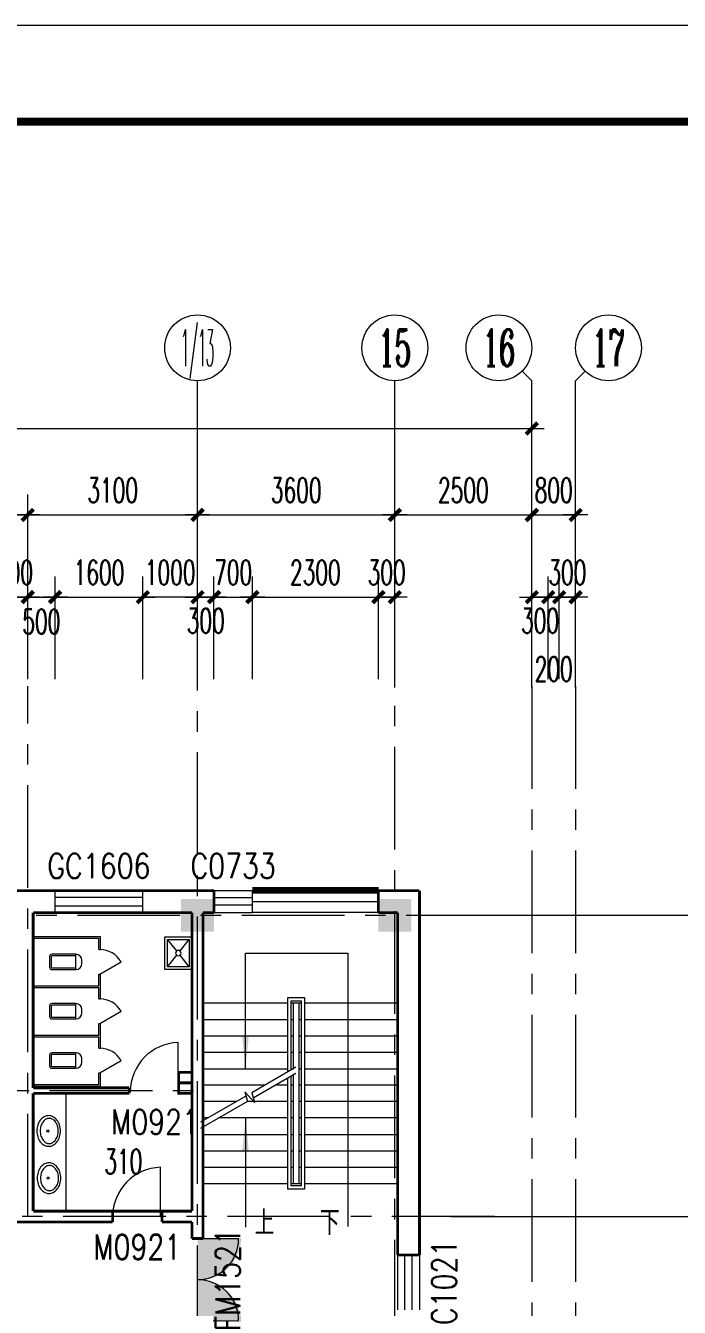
# Model space of a CAD drawing. Extents: x 1575758 to 1999219, y -897052 to -636879.
# Drawn here: x 1815237 to 1827168, y -660273 to -636879 of the extents above; entities that cross this region are included whole.
import ezdxf
from ezdxf.enums import TextEntityAlignment as Align

# ---------------------------------------------------------------- set-up
doc = ezdxf.new("R2010")
doc.units = 0
doc.header["$LTSCALE"] = 1500
doc.header["$MEASUREMENT"] = 0
doc.linetypes.add('CENTER', pattern=[2, 1.25, -0.25, 0.25, -0.25])
doc.linetypes.add('DASH', pattern=[0.35, 0.25, -0.1])
doc.layers.get('0').update_dxf_attribs({"linetype": 'CONTINUOUS', "lineweight": 5})
doc.layers.get('DEFPOINTS').update_dxf_attribs({"linetype": 'CONTINUOUS', "lineweight": 5})
for name, color, linetype, lineweight in [('AXIS', 7, 'CONTINUOUS', 5), ('AXIS_TEXT', 7, 'CONTINUOUS', 5), ('COLUMN', 7, 'CONTINUOUS', 5), ('DOTE', 7, 'CENTER', 5), ('LVTRY', 7, 'CONTINUOUS', 5), ('LVTRY_WINDOW', 7, 'CONTINUOUS', 5), ('P-S-TEXT', 7, 'CONTINUOUS', 5), ('PUB_DIM', 7, 'CONTINUOUS', 5), ('STAIR', 7, 'CONTINUOUS', 0), ('WALL', 7, 'CONTINUOUS', 5), ('WINDOW', 7, 'CONTINUOUS', 0), ('WINDOW_TEXT', 7, 'CONTINUOUS', 5), ('我的', 7, 'CONTINUOUS', 5)]:
    doc.layers.add(name, color=color, linetype=linetype, lineweight=lineweight)
doc.layers.add('模压门', color=90, linetype='CONTINUOUS')
doc.layers.add('防火门', color=10, linetype='CONTINUOUS')
doc.layers.get('模压门').off()
doc.styles.add('_SIMPLEX', font='SIMPLEX.shx', dxfattribs={"width": 0.6})
doc.styles.add('COMPLEX', font='COMPLEX')
doc.styles.add('DIM_FONT', font='romans.shx', dxfattribs={"width": 0.6})
doc.styles.add('H1', font='romans.shx', dxfattribs={"width": 1.2, "bigfont": 'hztxt.shx'})
doc.styles.add('SIMPLEX', font='SIMPLEX.SHX', dxfattribs={"width": 0.6})
doc.dimstyles.new('NORMAL', dxfattribs={"dimscale": 1.5, "dimtxt": 300, "dimasz": 1, "dimexe": 250, "dimexo": 300, "dimgap": 150, "dimtad": 1, "dimdec": 0, "dimdsep": 46, "dimtxsty": 'DIM_FONT', "dimblk1": '_DIMX', "dimblk2": '_DIMX', "dimsah": 1, "dimcen": 2.5, "dimdle": 0.3, "dimclrd": 256, "dimclre": 256, "dimclrt": 256, "dimadec": 0, "dimazin": 0, "dimtfac": 1, "dimtdec": 0, "dimtix": 1, "dimtmove": 2, "dimatfit": 3, "dimldrblk": '_DIMX', "dimfxl": 1, "dimtvp": 1, "dimtolj": 1, "dimtzin": 0, "dimlwd": -1, "dimlwe": -1, "dimarcsym": 0})

# ---------------------------------------------------------------- blocks, each defined once
blk = doc.blocks.new('_FZH')
blk.add_solid([(0.5, -0.5), (-0.5, -0.5), (0.5, 0.5), (-0.5, 0.5)])
blk = doc.blocks.new('_ARROW')
blk.add_solid([(0, 0), (-1, 0.1), (-1, -0.1)])
blk = doc.blocks.new('_WBLK')
for p, q in [((-0.5, 0.5), (0.5, 0.5)), ((0.5, 0.167), (-0.5, 0.167)), ((0.5, -0.167), (-0.5, -0.167)), ((-0.5, -0.5), (0.5, -0.5))]:
    blk.add_line(p, q)
at = {"layer": 'WINDOW_TEXT', "style": 'SIMPLEX', "flags": 9}
blk.add_attdef('A', text='', height=1, dxfattribs=at).set_placement((0, 1.5), align=Align.MIDDLE)
blk = doc.blocks.new('_GCBLK')
at = {"linetype": 'DASH'}
for p, q in [((-0.5, -0.5), (-0.5, 0.5)), ((0.5, -0.5), (0.5, 0.5)), ((-0.5, 0.2), (0.5, 0.2)), ((-0.5, -0.2), (0.5, -0.2))]:
    blk.add_line(p, q, dxfattribs=at)
at = {"layer": 'WINDOW_TEXT', "style": 'SIMPLEX', "flags": 9}
blk.add_attdef('A', text='', height=1, dxfattribs=at).set_placement((0, 1.5), align=Align.MIDDLE)
blk = doc.blocks.new('M_A3PTU')
for p, q in [((-0.5, 0), (-0.499, -0.498)), ((0.5, 0), (0.499, -0.498))]:
    blk.add_line(p, q)
for centre, start, end in [((-0.498, -0.001), 269.885, 0.0763), ((0.498, -0.001), 179.9237, 270.115)]:
    blk.add_arc(centre, 0.498, start, end)
blk = doc.blocks.new('_AXISO1')
blk.add_line((0.354, -0.146), (0.5, 0))
blk.add_circle((0, -0.5), 0.5)
at = {"layer": 'AXIS_TEXT', "style": 'COMPLEX', "width": 1.041667}
blk.add_attdef('A', text='', height=0.56, dxfattribs=at).set_placement((-0.25, -0.78), (0.25, -0.78), align=Align.FIT)
blk = doc.blocks.new('_DIMX')
blk.add_line((-150, 0), (150, 0))
at = {"const_width": 50}
blk.add_lwpolyline([(-70, -70), (70, 70)], dxfattribs=at)
blk = doc.blocks.new('*D1148')
at = {"layer": 'AXIS'}
for p, q in [((1821975, -648510), (1821975, -645435)), ((1824475, -648510), (1824475, -645435)), ((1821977, -645810), (1824474, -645810))]:
    blk.add_line(p, q, dxfattribs=at)
at = {"layer": 'DEFPOINTS', "color": 0, "lineweight": 5}
for p in [(1824475, -645810), (1821975, -648960), (1824475, -648960)]:
    blk.add_point(p, dxfattribs=at)
at = {"layer": 'AXIS', "xscale": 1.5, "yscale": 1.5, "zscale": 1.5, "rotation": 180}
blk.add_blockref('_DIMX', (1821975, -645810), dxfattribs=at)
at = {"layer": 'AXIS', "xscale": 1.5, "yscale": 1.5, "zscale": 1.5}
blk.add_blockref('_DIMX', (1824475, -645810), dxfattribs=at)
at = {"layer": 'AXIS', "insert": (1823225, -645360), "char_height": 450, "attachment_point": 5, "style": 'DIM_FONT'}
blk.add_mtext('\\A1;2500', dxfattribs=at)
blk = doc.blocks.new('_AXISO2')
blk.add_line((0.354, 0.146), (0.5, 0))
blk.add_circle((0, 0.5), 0.5)
at = {"layer": 'AXIS_TEXT', "style": 'COMPLEX', "width": 1.041667}
blk.add_attdef('A', text='', height=0.56, dxfattribs=at).set_placement((-0.25, 0.22), (0.25, 0.22), align=Align.FIT)
blk = doc.blocks.new('*D1149')
at = {"layer": 'AXIS'}
for p, q in [((1824475, -648510), (1824475, -645435)), ((1825275, -648510), (1825275, -645435)), ((1824474, -645810), (1824472, -645810)), ((1824475, -645810), (1825275, -645810)), ((1825277, -645810), (1825278, -645810))]:
    blk.add_line(p, q, dxfattribs=at)
at = {"layer": 'DEFPOINTS', "color": 0, "lineweight": 5}
for p in [(1825275, -645810), (1824475, -648960), (1825275, -648960)]:
    blk.add_point(p, dxfattribs=at)
at = {"layer": 'AXIS', "xscale": 1.5, "yscale": 1.5, "zscale": 1.5}
blk.add_blockref('_DIMX', (1824475, -645810), dxfattribs=at)
at = {"layer": 'AXIS', "xscale": 1.5, "yscale": 1.5, "zscale": 1.5, "rotation": 180}
blk.add_blockref('_DIMX', (1825275, -645810), dxfattribs=at)
at = {"layer": 'AXIS', "insert": (1824875, -645360), "char_height": 450, "attachment_point": 5, "style": 'DIM_FONT'}
blk.add_mtext('\\A1;800', dxfattribs=at)
blk = doc.blocks.new('*D1161')
at = {"layer": 'AXIS'}
for p, q in [((1818375, -648510), (1818375, -645435)), ((1821975, -648510), (1821975, -645435)), ((1818377, -645810), (1821974, -645810))]:
    blk.add_line(p, q, dxfattribs=at)
at = {"layer": 'DEFPOINTS', "color": 0, "lineweight": 5}
for p in [(1821975, -645810), (1818375, -648960), (1821975, -648960)]:
    blk.add_point(p, dxfattribs=at)
at = {"layer": 'AXIS', "xscale": 1.5, "yscale": 1.5, "zscale": 1.5, "rotation": 180}
blk.add_blockref('_DIMX', (1818375, -645810), dxfattribs=at)
at = {"layer": 'AXIS', "xscale": 1.5, "yscale": 1.5, "zscale": 1.5}
blk.add_blockref('_DIMX', (1821975, -645810), dxfattribs=at)
at = {"layer": 'AXIS', "insert": (1820175, -645360), "char_height": 450, "attachment_point": 5, "style": 'DIM_FONT'}
blk.add_mtext('\\A1;3600', dxfattribs=at)
blk = doc.blocks.new('*D1162')
at = {"layer": 'AXIS'}
for p, q in [((1811975, -648510), (1811975, -645435)), ((1815275, -648510), (1815275, -645435)), ((1811977, -645810), (1815273, -645810))]:
    blk.add_line(p, q, dxfattribs=at)
at = {"layer": 'DEFPOINTS', "color": 0, "lineweight": 5}
for p in [(1815275, -645810), (1811975, -648960), (1815275, -648960)]:
    blk.add_point(p, dxfattribs=at)
at = {"layer": 'AXIS', "xscale": 1.5, "yscale": 1.5, "zscale": 1.5, "rotation": 180}
blk.add_blockref('_DIMX', (1811975, -645810), dxfattribs=at)
at = {"layer": 'AXIS', "xscale": 1.5, "yscale": 1.5, "zscale": 1.5}
blk.add_blockref('_DIMX', (1815275, -645810), dxfattribs=at)
at = {"layer": 'AXIS', "insert": (1813625, -645360), "char_height": 450, "attachment_point": 5, "style": 'DIM_FONT'}
blk.add_mtext('\\A1;3300', dxfattribs=at)
blk = doc.blocks.new('_AXISO')
blk.add_circle((0, 0), 0.5)
at = {"layer": 'AXIS_TEXT', "style": 'COMPLEX', "width": 1.041667}
blk.add_attdef('A', text='', height=0.56, dxfattribs=at).set_placement((-0.25, -0.28), (0.25, -0.28), align=Align.FIT)
blk = doc.blocks.new('*D1166')
at = {"layer": 'AXIS'}
for p, q in [((1821975, -648510), (1821975, -645435)), ((1824475, -648510), (1824475, -645435)), ((1821977, -645810), (1824474, -645810))]:
    blk.add_line(p, q, dxfattribs=at)
at = {"layer": 'DEFPOINTS', "color": 0, "lineweight": 5}
for p in [(1824475, -645810), (1821975, -648960), (1824475, -648960)]:
    blk.add_point(p, dxfattribs=at)
at = {"layer": 'AXIS', "xscale": 1.5, "yscale": 1.5, "zscale": 1.5, "rotation": 180}
blk.add_blockref('_DIMX', (1821975, -645810), dxfattribs=at)
at = {"layer": 'AXIS', "xscale": 1.5, "yscale": 1.5, "zscale": 1.5}
blk.add_blockref('_DIMX', (1824475, -645810), dxfattribs=at)
at = {"layer": 'AXIS', "insert": (1823225, -645360), "char_height": 450, "attachment_point": 5, "style": 'DIM_FONT'}
blk.add_mtext('\\A1;2500', dxfattribs=at)
blk = doc.blocks.new('*D1167')
at = {"layer": 'AXIS'}
for p, q in [((1824475, -648510), (1824475, -645435)), ((1825275, -648510), (1825275, -645435)), ((1824474, -645810), (1824472, -645810)), ((1824475, -645810), (1825275, -645810)), ((1825277, -645810), (1825278, -645810))]:
    blk.add_line(p, q, dxfattribs=at)
at = {"layer": 'DEFPOINTS', "color": 0, "lineweight": 5}
for p in [(1825275, -645810), (1824475, -648960), (1825275, -648960)]:
    blk.add_point(p, dxfattribs=at)
at = {"layer": 'AXIS', "xscale": 1.5, "yscale": 1.5, "zscale": 1.5}
blk.add_blockref('_DIMX', (1824475, -645810), dxfattribs=at)
at = {"layer": 'AXIS', "xscale": 1.5, "yscale": 1.5, "zscale": 1.5, "rotation": 180}
blk.add_blockref('_DIMX', (1825275, -645810), dxfattribs=at)
at = {"layer": 'AXIS', "insert": (1824875, -645360), "char_height": 450, "attachment_point": 5, "style": 'DIM_FONT'}
blk.add_mtext('\\A1;800', dxfattribs=at)
blk = doc.blocks.new('*D1224')
at = {"layer": 'DEFPOINTS', "color": 0, "lineweight": 5}
for p in [(1815275, -647310), (1814775, -649260), (1815275, -649260)]:
    blk.add_point(p, dxfattribs=at)
at = {"layer": 'PUB_DIM'}
for p, q in [((1814775, -648810), (1814775, -646935)), ((1815275, -648810), (1815275, -646935)), ((1814774, -647310), (1814772, -647310)), ((1814775, -647310), (1815275, -647310)), ((1815276, -647310), (1815278, -647310))]:
    blk.add_line(p, q, dxfattribs=at)
at = {"layer": 'PUB_DIM', "xscale": 1.5, "yscale": 1.5, "zscale": 1.5}
blk.add_blockref('_DIMX', (1814775, -647310), dxfattribs=at)
at = {"layer": 'PUB_DIM', "xscale": 1.5, "yscale": 1.5, "zscale": 1.5, "rotation": 180}
blk.add_blockref('_DIMX', (1815275, -647310), dxfattribs=at)
at = {"layer": 'PUB_DIM', "insert": (1815025, -646860), "char_height": 450, "attachment_point": 5, "style": 'DIM_FONT'}
blk.add_mtext('\\A1;500', dxfattribs=at)
blk = doc.blocks.new('*D1225')
at = {"layer": 'DEFPOINTS', "color": 0, "lineweight": 5}
for p in [(1817375, -647310), (1815775, -649260), (1817375, -649260)]:
    blk.add_point(p, dxfattribs=at)
at = {"layer": 'PUB_DIM'}
for p, q in [((1815775, -648810), (1815775, -646935)), ((1817375, -648810), (1817375, -646935)), ((1815777, -647310), (1817374, -647310))]:
    blk.add_line(p, q, dxfattribs=at)
at = {"layer": 'PUB_DIM', "xscale": 1.5, "yscale": 1.5, "zscale": 1.5, "rotation": 180}
blk.add_blockref('_DIMX', (1815775, -647310), dxfattribs=at)
at = {"layer": 'PUB_DIM', "xscale": 1.5, "yscale": 1.5, "zscale": 1.5}
blk.add_blockref('_DIMX', (1817375, -647310), dxfattribs=at)
at = {"layer": 'PUB_DIM', "insert": (1816575, -646860), "char_height": 450, "attachment_point": 5, "style": 'DIM_FONT'}
blk.add_mtext('\\A1;1600', dxfattribs=at)
blk = doc.blocks.new('*D1226')
at = {"layer": 'DEFPOINTS', "color": 0, "lineweight": 5}
for p in [(1817375, -647310), (1817375, -649260), (1818375, -649260)]:
    blk.add_point(p, dxfattribs=at)
at = {"layer": 'PUB_DIM'}
for p, q in [((1817375, -648810), (1817375, -646935)), ((1818375, -648810), (1818375, -646935)), ((1817373, -647310), (1817372, -647310)), ((1818375, -647310), (1817375, -647310)), ((1818376, -647310), (1818378, -647310))]:
    blk.add_line(p, q, dxfattribs=at)
at = {"layer": 'PUB_DIM', "xscale": 1.5, "yscale": 1.5, "zscale": 1.5}
for p, rotation in [((1817375, -647310), 0.0004099787156189913), ((1818375, -647310), 180.0004099787156)]:
    blk.add_blockref('_DIMX', p, dxfattribs=dict(at, rotation=rotation))
at = {"layer": 'PUB_DIM', "insert": (1817875, -646860), "char_height": 450, "attachment_point": 5, "rotation": 0.0004, "style": 'DIM_FONT'}
blk.add_mtext('\\A1;1000', dxfattribs=at)
blk = doc.blocks.new('*D1227')
at = {"layer": 'AXIS'}
for p, q in [((1824475, -648510), (1824475, -645435)), ((1825275, -648510), (1825275, -645435)), ((1824474, -645810), (1824472, -645810)), ((1824475, -645810), (1825275, -645810)), ((1825277, -645810), (1825278, -645810))]:
    blk.add_line(p, q, dxfattribs=at)
at = {"layer": 'DEFPOINTS', "color": 0, "lineweight": 5}
for p in [(1825275, -645810), (1824475, -648960), (1825275, -648960)]:
    blk.add_point(p, dxfattribs=at)
at = {"layer": 'AXIS', "xscale": 1.5, "yscale": 1.5, "zscale": 1.5}
blk.add_blockref('_DIMX', (1824475, -645810), dxfattribs=at)
at = {"layer": 'AXIS', "xscale": 1.5, "yscale": 1.5, "zscale": 1.5, "rotation": 180}
blk.add_blockref('_DIMX', (1825275, -645810), dxfattribs=at)
at = {"layer": 'AXIS', "insert": (1824875, -645360), "char_height": 450, "attachment_point": 5, "style": 'DIM_FONT'}
blk.add_mtext('\\A1;800', dxfattribs=at)
blk = doc.blocks.new('*D1228')
at = {"layer": 'AXIS'}
for p, q in [((1746525, -648657), (1746525, -643856)), ((1824475, -648351), (1824475, -643856)), ((1746527, -644231), (1824474, -644231))]:
    blk.add_line(p, q, dxfattribs=at)
at = {"layer": 'DEFPOINTS', "color": 0, "lineweight": 5}
for p in [(1824475, -644231), (1824475, -648801), (1746525, -649107)]:
    blk.add_point(p, dxfattribs=at)
at = {"layer": 'AXIS', "xscale": 1.5, "yscale": 1.5, "zscale": 1.5, "rotation": 180}
blk.add_blockref('_DIMX', (1746525, -644231), dxfattribs=at)
at = {"layer": 'AXIS', "xscale": 1.5, "yscale": 1.5, "zscale": 1.5}
blk.add_blockref('_DIMX', (1824475, -644231), dxfattribs=at)
at = {"layer": 'AXIS', "insert": (1785900, -643487), "char_height": 450, "attachment_point": 5, "style": 'DIM_FONT'}
blk.add_mtext('\\A1;77950', dxfattribs=at)
blk = doc.blocks.new('*D1229')
at = {"layer": 'AXIS'}
for p, q in [((1824475, -648510), (1824475, -645435)), ((1825275, -648510), (1825275, -645435)), ((1824474, -645810), (1824472, -645810)), ((1824475, -645810), (1825275, -645810)), ((1825277, -645810), (1825278, -645810))]:
    blk.add_line(p, q, dxfattribs=at)
at = {"layer": 'DEFPOINTS', "color": 0, "lineweight": 5}
for p in [(1825275, -645810), (1824475, -648960), (1825275, -648960)]:
    blk.add_point(p, dxfattribs=at)
at = {"layer": 'AXIS', "xscale": 1.5, "yscale": 1.5, "zscale": 1.5}
blk.add_blockref('_DIMX', (1824475, -645810), dxfattribs=at)
at = {"layer": 'AXIS', "xscale": 1.5, "yscale": 1.5, "zscale": 1.5, "rotation": 180}
blk.add_blockref('_DIMX', (1825275, -645810), dxfattribs=at)
at = {"layer": 'AXIS', "insert": (1824875, -645360), "char_height": 450, "attachment_point": 5, "style": 'DIM_FONT'}
blk.add_mtext('\\A1;800', dxfattribs=at)
blk = doc.blocks.new('*D1244')
at = {"layer": 'DEFPOINTS', "color": 0, "lineweight": 5}
for p in [(1824775, -647310), (1824475, -649260), (1824775, -649260)]:
    blk.add_point(p, dxfattribs=at)
at = {"layer": 'PUB_DIM'}
for p, q in [((1824475, -648810), (1824475, -646935)), ((1824775, -648810), (1824775, -646935)), ((1824473, -647310), (1824472, -647310)), ((1824475, -647310), (1824775, -647310)), ((1824776, -647310), (1824778, -647310))]:
    blk.add_line(p, q, dxfattribs=at)
at = {"layer": 'PUB_DIM', "xscale": 1.5, "yscale": 1.5, "zscale": 1.5}
for p, rotation in [((1824475, -647310), 359.9992271263955), ((1824775, -647310), 179.9992271263955)]:
    blk.add_blockref('_DIMX', p, dxfattribs=dict(at, rotation=rotation))
at = {"layer": 'PUB_DIM', "insert": (1824625, -647742), "char_height": 450, "attachment_point": 5, "rotation": 359.9992, "style": 'DIM_FONT'}
blk.add_mtext('\\A1;300', dxfattribs=at)
blk = doc.blocks.new('*D1245')
at = {"layer": 'DEFPOINTS', "color": 0, "lineweight": 5}
for p in [(1824775, -647310), (1824775, -649260), (1824975, -649260)]:
    blk.add_point(p, dxfattribs=at)
at = {"layer": 'PUB_DIM'}
for p, q in [((1824775, -648810), (1824775, -646935)), ((1824975, -648810), (1824975, -646935)), ((1824773, -647310), (1824772, -647310)), ((1824975, -647310), (1824775, -647310)), ((1824976, -647310), (1824978, -647310))]:
    blk.add_line(p, q, dxfattribs=at)
at = {"layer": 'PUB_DIM', "xscale": 1.5, "yscale": 1.5, "zscale": 1.5}
for p, rotation in [((1824775, -647310), 0.00115964100530375), ((1824975, -647310), 180.0011596410053)]:
    blk.add_blockref('_DIMX', p, dxfattribs=dict(at, rotation=rotation))
at = {"layer": 'PUB_DIM', "insert": (1824875, -648624), "char_height": 450, "attachment_point": 5, "rotation": 0.0012, "style": 'DIM_FONT'}
blk.add_mtext('\\A1;200', dxfattribs=at)
blk = doc.blocks.new('*D1246')
at = {"layer": 'DEFPOINTS', "color": 0, "lineweight": 5}
for p in [(1825275, -647310), (1824975, -649260), (1825275, -649260)]:
    blk.add_point(p, dxfattribs=at)
at = {"layer": 'PUB_DIM'}
for p, q in [((1824975, -648810), (1824975, -646935)), ((1825275, -648810), (1825275, -646935)), ((1824973, -647310), (1824972, -647310)), ((1824975, -647310), (1825275, -647310)), ((1825277, -647310), (1825278, -647310))]:
    blk.add_line(p, q, dxfattribs=at)
at = {"layer": 'PUB_DIM', "xscale": 1.5, "yscale": 1.5, "zscale": 1.5}
for p, rotation in [((1824975, -647310), 359.9992070189314), ((1825275, -647310), 179.9992070189314)]:
    blk.add_blockref('_DIMX', p, dxfattribs=dict(at, rotation=rotation))
at = {"layer": 'PUB_DIM', "insert": (1825125, -646860), "char_height": 450, "attachment_point": 5, "rotation": 359.9992, "style": 'DIM_FONT'}
blk.add_mtext('\\A1;300', dxfattribs=at)
blk = doc.blocks.new('*D1267')
at = {"layer": 'DEFPOINTS', "color": 0, "lineweight": 5}
for p in [(1819375, -647310), (1818675, -649260), (1819375, -649260)]:
    blk.add_point(p, dxfattribs=at)
at = {"layer": 'PUB_DIM'}
for p, q in [((1818675, -648810), (1818675, -646935)), ((1819375, -648810), (1819375, -646935)), ((1818674, -647310), (1818672, -647310)), ((1818675, -647310), (1819375, -647310)), ((1819376, -647310), (1819378, -647310))]:
    blk.add_line(p, q, dxfattribs=at)
at = {"layer": 'PUB_DIM', "xscale": 1.5, "yscale": 1.5, "zscale": 1.5}
blk.add_blockref('_DIMX', (1818675, -647310), dxfattribs=at)
at = {"layer": 'PUB_DIM', "xscale": 1.5, "yscale": 1.5, "zscale": 1.5, "rotation": 180}
blk.add_blockref('_DIMX', (1819375, -647310), dxfattribs=at)
at = {"layer": 'PUB_DIM', "insert": (1819025, -646860), "char_height": 450, "attachment_point": 5, "style": 'DIM_FONT'}
blk.add_mtext('\\A1;700', dxfattribs=at)
blk = doc.blocks.new('*D1268')
at = {"layer": 'DEFPOINTS', "color": 0, "lineweight": 5}
for p in [(1821975, -647310), (1821675, -649260), (1821975, -649260)]:
    blk.add_point(p, dxfattribs=at)
at = {"layer": 'PUB_DIM'}
for p, q in [((1821675, -648810), (1821675, -646935)), ((1821975, -648810), (1821975, -646935)), ((1821674, -647310), (1821672, -647310)), ((1821675, -647310), (1821975, -647310)), ((1821977, -647310), (1821978, -647310))]:
    blk.add_line(p, q, dxfattribs=at)
at = {"layer": 'PUB_DIM', "xscale": 1.5, "yscale": 1.5, "zscale": 1.5}
blk.add_blockref('_DIMX', (1821675, -647310), dxfattribs=at)
at = {"layer": 'PUB_DIM', "xscale": 1.5, "yscale": 1.5, "zscale": 1.5, "rotation": 180}
blk.add_blockref('_DIMX', (1821975, -647310), dxfattribs=at)
at = {"layer": 'PUB_DIM', "insert": (1821825, -646860), "char_height": 450, "attachment_point": 5, "style": 'DIM_FONT'}
blk.add_mtext('\\A1;300', dxfattribs=at)
blk = doc.blocks.new('*D1269')
at = {"layer": 'DEFPOINTS', "color": 0, "lineweight": 5}
for p in [(1818375, -647310), (1818375, -649260), (1818675, -649260)]:
    blk.add_point(p, dxfattribs=at)
at = {"layer": 'PUB_DIM'}
for p, q in [((1818375, -648810), (1818375, -646935)), ((1818675, -648810), (1818675, -646935)), ((1818374, -647310), (1818372, -647310)), ((1818675, -647310), (1818375, -647310)), ((1818677, -647310), (1818678, -647310))]:
    blk.add_line(p, q, dxfattribs=at)
at = {"layer": 'PUB_DIM', "xscale": 1.5, "yscale": 1.5, "zscale": 1.5}
blk.add_blockref('_DIMX', (1818375, -647310), dxfattribs=at)
at = {"layer": 'PUB_DIM', "xscale": 1.5, "yscale": 1.5, "zscale": 1.5, "rotation": 180}
blk.add_blockref('_DIMX', (1818675, -647310), dxfattribs=at)
at = {"layer": 'PUB_DIM', "insert": (1818525, -647742), "char_height": 450, "attachment_point": 5, "style": 'DIM_FONT'}
blk.add_mtext('\\A1;300', dxfattribs=at)
blk = doc.blocks.new('M_A2ZXL')
blk.add_line((-0.472, 0), (-0.472, -1))
blk.add_arc((-0.5, 0), 1, 271.6231, 0)
blk = doc.blocks.new('*D1771')
at = {"layer": 'DEFPOINTS', "color": 0, "lineweight": 5}
for p in [(1821675, -647310), (1819375, -649260), (1821675, -649260)]:
    blk.add_point(p, dxfattribs=at)
at = {"layer": 'PUB_DIM'}
for p, q in [((1819375, -648810), (1819375, -646935)), ((1821675, -648810), (1821675, -646935)), ((1819376, -647310), (1821674, -647310))]:
    blk.add_line(p, q, dxfattribs=at)
at = {"layer": 'PUB_DIM', "xscale": 1.5, "yscale": 1.5, "zscale": 1.5, "rotation": 180}
blk.add_blockref('_DIMX', (1819375, -647310), dxfattribs=at)
at = {"layer": 'PUB_DIM', "xscale": 1.5, "yscale": 1.5, "zscale": 1.5}
blk.add_blockref('_DIMX', (1821675, -647310), dxfattribs=at)
at = {"layer": 'PUB_DIM', "insert": (1820525, -646860), "char_height": 450, "attachment_point": 5, "style": 'DIM_FONT'}
blk.add_mtext('\\A1;2300', dxfattribs=at)
blk = doc.blocks.new('*D2294')
at = {"layer": 'AXIS'}
for p, q in [((1815275, -648510), (1815275, -645435)), ((1818375, -648510), (1818375, -645435)), ((1815276, -645810), (1818374, -645810))]:
    blk.add_line(p, q, dxfattribs=at)
at = {"layer": 'DEFPOINTS', "color": 0, "lineweight": 5}
for p in [(1818375, -645810), (1815275, -648960), (1818375, -648960)]:
    blk.add_point(p, dxfattribs=at)
at = {"layer": 'AXIS', "xscale": 1.5, "yscale": 1.5, "zscale": 1.5, "rotation": 180}
blk.add_blockref('_DIMX', (1815275, -645810), dxfattribs=at)
at = {"layer": 'AXIS', "xscale": 1.5, "yscale": 1.5, "zscale": 1.5}
blk.add_blockref('_DIMX', (1818375, -645810), dxfattribs=at)
at = {"layer": 'AXIS', "insert": (1816825, -645360), "char_height": 450, "attachment_point": 5, "style": 'DIM_FONT'}
blk.add_mtext('\\A1;3100', dxfattribs=at)
blk = doc.blocks.new('*D2295')
at = {"layer": 'DEFPOINTS', "color": 0, "lineweight": 5}
for p in [(1815775, -647310), (1815275, -649260), (1815775, -649260)]:
    blk.add_point(p, dxfattribs=at)
at = {"layer": 'PUB_DIM'}
for p, q in [((1815275, -648810), (1815275, -646935)), ((1815775, -648810), (1815775, -646935)), ((1815276, -647310), (1815774, -647310))]:
    blk.add_line(p, q, dxfattribs=at)
at = {"layer": 'PUB_DIM', "xscale": 1.5, "yscale": 1.5, "zscale": 1.5, "rotation": 180}
blk.add_blockref('_DIMX', (1815275, -647310), dxfattribs=at)
at = {"layer": 'PUB_DIM', "xscale": 1.5, "yscale": 1.5, "zscale": 1.5}
blk.add_blockref('_DIMX', (1815775, -647310), dxfattribs=at)
at = {"layer": 'PUB_DIM', "insert": (1815525, -647757), "char_height": 450, "attachment_point": 5, "style": 'DIM_FONT'}
blk.add_mtext('\\A1;500', dxfattribs=at)
blk = doc.blocks.new('_LV6')
for p, q in [((-140, -340), (-140, -780)), ((-110, -340), (-110, -770)), ((100, -300), (-100, -300)), ((100, -330), (-100, -330)), ((110, -770), (110, -340)), ((140, -780), (140, -340)), ((140, -770), (-140, -770)), ((-30, -890), (30, -890))]:
    blk.add_line(p, q)
for centre, radius, start, end in [((-100, -340), 40, 90, 180), ((-100, -340), 10, 90, 180), ((100, -340), 40, 0, 90), ((100, -340), 10, 0, 90), ((-30, -780), 110, 180, 270), ((30, -780), 110, 270, 0)]:
    blk.add_arc(centre, radius, start, end)
blk = doc.blocks.new('_DBLK')
blk.add_line((-0.5, 0), (0, -0.866))
blk.add_arc((-0.5, 0), 1, 300, 0)
at = {"layer": 'WINDOW_TEXT', "style": 'SIMPLEX', "flags": 9}
blk.add_attdef('A', text='', height=1, dxfattribs=at).set_placement((0, 1.5), align=Align.MIDDLE)
blk = doc.blocks.new('_LV3')
for points in [[(280, -265, 0.12431), (260, -186, 0.105707), (198, -113, 0.086941), (110, -67, 0.077137), (0, -50, 0.077137), (-110, -67, 0.086941), (-198, -113, 0.105707), (-260, -186, 0.12431), (-280, -265, 0.12431), (-260, -344, 0.105707), (-198, -417, 0.086941), (-110, -463, 0.077137), (0, -480, 0.077137), (110, -463, 0.086941), (198, -417, 0.105707), (260, -344, 0.12431)], [(230, -275, 0.12431), (216, -220, 0.105707), (168, -163, 0.086941), (95, -125, 0.077137), (0, -110, 0.077137), (-95, -125, 0.086941), (-168, -163, 0.105707), (-216, -220, 0.12431), (-230, -275, 0.12431), (-216, -330, 0.105707), (-168, -387, 0.086941), (-95, -425, 0.077137), (0, -440, 0.077137), (95, -425, 0.086941), (168, -387, 0.105707), (216, -330, 0.12431)]]:
    blk.add_lwpolyline(points, format="xyb", close=True)
blk.add_circle((0, -250), 20)
blk = doc.blocks.new('_LV12')
for p, q in [((-250, -50), (-39, -219)), ((39, -219), (250, -50)), ((-250, -450), (-39, -281)), ((39, -281), (250, -450))]:
    blk.add_line(p, q)
for points in [[(300, -500), (300, 0), (-300, 0), (-300, -500)], [(250, -450), (250, -50), (-250, -50), (-250, -450)]]:
    blk.add_lwpolyline(points, close=True)
blk.add_circle((0, -250), 50)

msp = doc.modelspace()

# ---------------------------------------------------------------- hatches: boundary and pattern name
at = {"layer": '防火门'}
for points in [[(1818375.4, -659009), (1819175.1, -659009, -0.4059403), (1818375.4, -659786.4)], [(1818375.4, -660541.2), (1819175.1, -660541.2, 0.4059403), (1818375.4, -659763.8)]]:
    msp.add_hatch(color=256, dxfattribs=at).paths.add_polyline_path(points)

# ---------------------------------------------------------------- linework, layer by layer
at = {"layer": 'AXIS'}
for p, q in [((1818375, -648960), (1818374.9, -643360)), ((1821975, -648960), (1821974.9, -643360)), ((1824475, -648960), (1824474.9, -643360)), ((1825275, -648960), (1825274.9, -643360)), ((1825275, -648960), (1825274.9, -643360)), ((1822996.7, -653116.6), (1835051.1, -653116.6)), ((1822996.7, -658616.6), (1835051.1, -658616.6))]:
    msp.add_line(p, q, dxfattribs=at)
at = {"layer": 'AXIS', "color": 250}
msp.add_lwpolyline([(1718225.2, -636878.8), (1718225.2, -738192.2), (1854945.7, -738192.2), (1854945.7, -636878.8)], close=True, dxfattribs=at)
at = {"layer": 'AXIS', "color": 0, "const_width": 140.2}
msp.add_lwpolyline([(1719978, -638631.6), (1719978, -736439.4), (1853192.9, -736439.4), (1853192.9, -638631.6)], close=True, dxfattribs=at)
at = {"layer": 'DOTE'}
for p, q in [((1815274.9, -658616.6), (1815274.9, -648933.1)), ((1818374.9, -661016.6), (1818374.9, -648933.1)), ((1821974.9, -687916.6), (1821974.9, -648933.1)), ((1824474.9, -648933.1), (1824474.9, -712261)), ((1825274.9, -648933.1), (1825274.9, -712261)), ((1789181.4, -653116.6), (1823796.7, -653116.6)), ((1809675.2, -656316.6), (1818374.9, -656316.6)), ((1823796.7, -658616.6), (1797674.9, -658616.6))]:
    msp.add_line(p, q, dxfattribs=at)
at = {"layer": 'LVTRY'}
for p, q in [((1815374.9, -653502.6), (1816604.9, -653502.6)), ((1815374.9, -653532.6), (1816574.9, -653532.6)), ((1816574.9, -653742.6), (1816574.9, -653532.6)), ((1816604.9, -653742.6), (1816604.9, -653502.6)), ((1816574.9, -653742.6), (1816604.9, -653742.6)), ((1816574.9, -654402.6), (1816574.9, -654192.6)), ((1816574.9, -654192.6), (1816604.9, -654192.6)), ((1816604.9, -654642.6), (1816604.9, -654192.6)), ((1815374.9, -654402.6), (1816574.9, -654402.6)), ((1815374.9, -654432.6), (1816574.9, -654432.6)), ((1816574.9, -654642.6), (1816574.9, -654432.6)), ((1816574.9, -654642.6), (1816604.9, -654642.6)), ((1816574.9, -655302.6), (1816574.9, -655092.6)), ((1816574.9, -655092.6), (1816604.9, -655092.6)), ((1816604.9, -655542.6), (1816604.9, -655092.6)), ((1815374.9, -655302.6), (1816574.9, -655302.6)), ((1815374.9, -655332.6), (1816574.9, -655332.6)), ((1816574.9, -655542.6), (1816574.9, -655332.6)), ((1816574.9, -655542.6), (1816604.9, -655542.6)), ((1815374.9, -656202.6), (1816574.9, -656202.6)), ((1816574.9, -656202.6), (1816574.9, -655992.6)), ((1816574.9, -655992.6), (1816604.9, -655992.6)), ((1816604.9, -656232.6), (1816604.9, -655992.6)), ((1815374.9, -656232.6), (1816604.9, -656232.6)), ((1815974.9, -658516.6), (1815974.9, -656366.6))]:
    msp.add_line(p, q, dxfattribs=at)
at = {"layer": 'PUB_DIM'}
for points in [[(1819249.9, -655916.6), (1819249.9, -653806.3), (1821120.4, -653806.3), (1821120.4, -658794.9)], [(1819249.9, -656816.6), (1819249.9, -658808.1)]]:
    msp.add_lwpolyline(points, dxfattribs=at)
at = {"layer": 'STAIR'}
for p, q in [((1818474.9, -654716.6), (1820024.9, -654716.6)), ((1820024.9, -655974.3), (1820024.9, -654616.6)), ((1820024.9, -654616.6), (1820324.9, -654616.6)), ((1820084.9, -655939.7), (1820084.9, -654676.6)), ((1820084.9, -654676.6), (1820264.9, -654676.6)), ((1820084.9, -654716.6), (1820264.9, -654716.6)), ((1820124.9, -655916.6), (1820124.9, -654716.6)), ((1820224.9, -654716.6), (1820224.9, -658016.6)), ((1820264.9, -654676.6), (1820264.9, -658056.6)), ((1820324.9, -654616.6), (1820324.9, -658116.6)), ((1820324.9, -654716.6), (1822024.9, -654716.6)), ((1818474.9, -655016.6), (1820024.9, -655016.6)), ((1820084.9, -655016.6), (1820124.9, -655016.6)), ((1820224.9, -655016.6), (1820264.9, -655016.6)), ((1820324.9, -655016.6), (1822024.9, -655016.6)), ((1818474.9, -655316.6), (1820024.9, -655316.6)), ((1820084.9, -655316.6), (1820124.9, -655316.6)), ((1820224.9, -655316.6), (1820264.9, -655316.6)), ((1820324.9, -655316.6), (1822024.9, -655316.6)), ((1818474.9, -655616.6), (1820024.9, -655616.6)), ((1820084.9, -655616.6), (1820124.9, -655616.6)), ((1820224.9, -655616.6), (1820264.9, -655616.6)), ((1820324.9, -655616.6), (1822024.9, -655616.6)), ((1818474.9, -655916.6), (1820024.9, -655916.6)), ((1820168.2, -655891.6), (1819364.9, -656355.4)), ((1820084.9, -655916.6), (1820124.9, -655916.6)), ((1820224.9, -655916.6), (1820264.9, -655916.6)), ((1820324.9, -655916.6), (1822024.9, -655916.6)), ((1820168.2, -656007.1), (1819390.8, -656455.9)), ((1820024.9, -658116.6), (1820024.9, -656089.8)), ((1820084.9, -658056.6), (1820084.9, -656055.2)), ((1820124.9, -658016.6), (1820124.9, -656032.1)), ((1819259, -656416.5), (1818431.6, -656894.2)), ((1819605.3, -656216.6), (1818474.9, -656216.6)), ((1819238.3, -656336.1), (1819285, -656517)), ((1819411.6, -656536.3), (1819238.3, -656336.1)), ((1819364.9, -656355.4), (1819411.6, -656536.3)), ((1820024.9, -656216.6), (1819805.3, -656216.6)), ((1820124.9, -656216.6), (1820084.9, -656216.6)), ((1820264.9, -656216.6), (1820224.9, -656216.6)), ((1822024.9, -656216.6), (1820324.9, -656216.6)), ((1819285, -656517), (1818431.6, -657009.7)), ((1819085.7, -656516.6), (1818474.9, -656516.6)), ((1820024.9, -656516.6), (1819284.9, -656516.6)), ((1820124.9, -656516.6), (1820084.9, -656516.6)), ((1820264.9, -656516.6), (1820224.9, -656516.6)), ((1822024.9, -656516.6), (1820324.9, -656516.6)), ((1818566.1, -656816.6), (1818474.9, -656816.6)), ((1820024.9, -656816.6), (1818766.1, -656816.6)), ((1820124.9, -656816.6), (1820084.9, -656816.6)), ((1820264.9, -656816.6), (1820224.9, -656816.6)), ((1822024.9, -656816.6), (1820324.9, -656816.6)), ((1818474.9, -657116.6), (1820024.9, -657116.6)), ((1820084.9, -657116.6), (1820124.9, -657116.6)), ((1820224.9, -657116.6), (1820264.9, -657116.6)), ((1820324.9, -657116.6), (1822024.9, -657116.6)), ((1818474.9, -657416.6), (1820024.9, -657416.6)), ((1820084.9, -657416.6), (1820124.9, -657416.6)), ((1820224.9, -657416.6), (1820264.9, -657416.6)), ((1820324.9, -657416.6), (1822024.9, -657416.6)), ((1818474.9, -657716.6), (1820024.9, -657716.6)), ((1820084.9, -657716.6), (1820124.9, -657716.6)), ((1820224.9, -657716.6), (1820264.9, -657716.6)), ((1820324.9, -657716.6), (1822024.9, -657716.6)), ((1820024.9, -658016.6), (1818474.9, -658016.6)), ((1820264.9, -658016.6), (1820084.9, -658016.6)), ((1820264.9, -658056.6), (1820084.9, -658056.6)), ((1822024.9, -658016.6), (1820324.9, -658016.6)), ((1820324.9, -658116.6), (1820024.9, -658116.6))]:
    msp.add_line(p, q, dxfattribs=at)
at = {"layer": 'STAIR', "const_width": 50}
for points in [[(1818474.9, -656869.2), (1818474.9, -654716.6)], [(1822024.9, -654716.6), (1822024.9, -658016.6)], [(1818474.9, -658016.6), (1818474.9, -656984.7)], [(1817774.9, -658516.6), (1816774.9, -658516.6)]]:
    msp.add_lwpolyline(points, dxfattribs=at)
at = {"layer": 'WALL', "lineweight": 100, "const_width": 50}
for points in [[(1810374.9, -652666.6), (1818674.9, -652666.6)], [(1821674.9, -652666.6), (1822424.9, -652666.6)]]:
    msp.add_lwpolyline(points, dxfattribs=at)
at = {"layer": 'WALL', "const_width": 50}
for points in [[(1818674.9, -653066.6), (1818674.9, -652666.6)], [(1821674.9, -653066.6), (1821674.9, -652666.6)], [(1822424.9, -659316.6), (1822424.9, -652666.6)], [(1815374.9, -653066.6), (1818274.9, -653066.6)], [(1815374.9, -656266.6), (1815374.9, -653066.6)], [(1818274.9, -658516.6), (1818274.9, -653066.6)], [(1818474.9, -653066.6), (1818674.9, -653066.6)], [(1818474.9, -659016.6), (1818474.9, -653066.6)], [(1821674.9, -653066.6), (1822024.9, -653066.6)], [(1822024.9, -659316.6), (1822024.9, -653066.6)], [(1818272.1, -656364.6), (1818032.1, -656364.6), (1818032.1, -655984.6), (1818272.1, -655984.6), (1818272.1, -656364.6)], [(1818032.1, -656174.6), (1818272.1, -656174.6)], [(1817131.1, -656266.6), (1815374.9, -656266.6)], [(1815374.9, -658516.6), (1815374.9, -656366.6)], [(1817131.1, -656366.6), (1815374.9, -656366.6)], [(1817131.1, -656366.6), (1817131.1, -656266.6)], [(1815374.9, -658516.6), (1816824.9, -658516.6)], [(1816824.9, -658716.6), (1816824.9, -658516.6)], [(1817724.9, -658516.6), (1818274.9, -658516.6)], [(1817724.9, -658716.6), (1817724.9, -658516.6)], [(1814094.9, -658716.6), (1816824.9, -658716.6)], [(1817724.9, -658716.6), (1818274.9, -658716.6)], [(1818274.9, -659016.6), (1818274.9, -658716.6)], [(1818474.9, -659016.6), (1818274.9, -659016.6)], [(1822424.9, -659316.6), (1822024.9, -659316.6)]]:
    msp.add_lwpolyline(points, dxfattribs=at)
at = {"layer": 'WINDOW'}
for p, q in [((1819374.9, -653066.6), (1819374.9, -652666.6)), ((1819374.9, -652866.6), (1821674.9, -652866.6)), ((1821674.9, -653066.6), (1819374.9, -653066.6))]:
    msp.add_line(p, q, dxfattribs=at)
at = {"layer": 'WINDOW', "lineweight": 100}
msp.add_line((1821674.9, -652666.6), (1819374.9, -652666.6), dxfattribs=at)

# ---------------------------------------------------------------- block references
at = {"layer": 'AXIS'}
ref = msp.add_blockref('_AXISO', (1818374.9, -642760), dxfattribs=dict(at, xscale=1200, yscale=1200, zscale=1200))
ref.add_attrib('A', '1/13', dxfattribs={"layer": 'AXIS_TEXT', "height": 672, "style": 'COMPLEX', "width": 0.284091}).set_placement((1818074.9, -643096), (1818674.9, -643096), align=Align.FIT)
ref = msp.add_blockref('_AXISO', (1821974.9, -642760), dxfattribs=dict(at, xscale=1200, yscale=1200, zscale=1200))
ref.add_attrib('A', '15', dxfattribs={"layer": 'AXIS_TEXT', "height": 672, "style": 'COMPLEX', "width": 0.646552}).set_placement((1821674.9, -643096), (1822274.9, -643096), align=Align.FIT)
ref = msp.add_blockref('_AXISO1', (1824474.9, -642760), dxfattribs=dict(at, xscale=1200, yscale=1200, zscale=1200, rotation=270))
ref.add_attrib('A', '16', dxfattribs={"layer": 'AXIS_TEXT', "height": 672, "style": 'COMPLEX', "width": 0.646552}).set_placement((1823574.9, -643096), (1824174.9, -643096), align=Align.FIT)
ref = msp.add_blockref('_AXISO1', (1824474.9, -642760), dxfattribs=dict(at, xscale=1200, yscale=1200, zscale=1200, rotation=270))
ref.add_attrib('A', '16', dxfattribs={"layer": 'AXIS_TEXT', "height": 672, "style": 'COMPLEX', "width": 0.646552}).set_placement((1823574.9, -643096), (1824174.9, -643096), align=Align.FIT)
ref = msp.add_blockref('_AXISO1', (1824474.9, -642760), dxfattribs=dict(at, xscale=1200, yscale=1200, zscale=1200, rotation=270))
ref.add_attrib('A', '16', dxfattribs={"layer": 'AXIS_TEXT', "height": 672, "style": 'COMPLEX', "width": 0.646552}).set_placement((1823574.9, -643096), (1824174.9, -643096), align=Align.FIT)
ref = msp.add_blockref('_AXISO1', (1824474.9, -642760), dxfattribs=dict(at, xscale=1200, yscale=1200, zscale=1200, rotation=270))
ref.add_attrib('A', '16', dxfattribs={"layer": 'AXIS_TEXT', "height": 672, "style": 'COMPLEX', "width": 0.646552}).set_placement((1823574.9, -643096), (1824174.9, -643096), align=Align.FIT)
ref = msp.add_blockref('_AXISO2', (1825274.9, -642760), dxfattribs=dict(at, xscale=1200, yscale=1200, zscale=1200, rotation=270))
ref.add_attrib('A', '17', dxfattribs={"layer": 'AXIS_TEXT', "height": 672, "style": 'COMPLEX', "width": 0.646552}).set_placement((1825574.9, -643096), (1826174.9, -643096), align=Align.FIT)
ref = msp.add_blockref('_AXISO2', (1825274.9, -642760), dxfattribs=dict(at, xscale=1200, yscale=1200, zscale=1200, rotation=270))
ref.add_attrib('A', '17', dxfattribs={"layer": 'AXIS_TEXT', "height": 672, "style": 'COMPLEX', "width": 0.646552}).set_placement((1825574.9, -643096), (1826174.9, -643096), align=Align.FIT)
at = {"layer": 'COLUMN', "xscale": 600, "yscale": 600, "zscale": 600}
for p in [(1818374.9, -653116.6), (1821974.9, -653116.6)]:
    msp.add_blockref('_FZH', p, dxfattribs=at)
at = {"layer": 'LVTRY', "xscale": -1, "rotation": 270}
msp.add_blockref('_LV12', (1818274.9, -653807.5), dxfattribs=at)
at = {"layer": 'LVTRY', "rotation": 90}
for name, p in [('_LV6', (1815374.9, -653967.6)), ('_LV6', (1815374.9, -654867.6)), ('_LV6', (1815374.9, -655767.6)), ('_LV3', (1815392.6, -657053)), ('_LV3', (1815398.4, -657913.6))]:
    msp.add_blockref(name, p, dxfattribs=at)
at = {"layer": 'LVTRY_WINDOW', "xscale": 450, "yscale": 450, "zscale": 450, "rotation": 89.99999999991107}
for p in [(1816589.9, -653967.6), (1816589.9, -654867.6), (1816589.9, -655767.6)]:
    msp.add_blockref('_DBLK', p, dxfattribs=at)
at = {"layer": 'PUB_DIM', "xscale": 600, "yscale": 600, "zscale": 600}
for p, rotation in [((1819249.9, -655916.6), 270), ((1819249.9, -656816.6), 90)]:
    msp.add_blockref('_ARROW', p, dxfattribs=dict(at, rotation=rotation))
at = {"layer": 'WINDOW'}
ref = msp.add_blockref('_GCBLK', (1816574.9, -652866.6), dxfattribs=dict(at, xscale=1600, yscale=399.999105035211, zscale=1600))
ref.add_attrib('A', 'GC1606', dxfattribs={"layer": 'WINDOW_TEXT', "height": 450, "style": '_SIMPLEX', "width": 0.8, "flags": 8}).set_placement((1816574.9, -652216.6), align=Align.MIDDLE)
ref = msp.add_blockref('_WBLK', (1819024.9, -652866.6), dxfattribs=dict(at, xscale=700, yscale=399.999105035211, zscale=700))
ref.add_attrib('A', 'C0733', dxfattribs={"layer": 'WINDOW_TEXT', "height": 450, "style": '_SIMPLEX', "width": 0.8, "flags": 8}).set_placement((1819024.9, -652216.6), align=Align.MIDDLE)
ref = msp.add_blockref('M_A2ZXL', (1817597.9, -656339.2), dxfattribs=dict(at, xscale=900, yscale=900, zscale=900, rotation=180))
ref.add_attrib('A', 'M0921', dxfattribs={"layer": 'WINDOW_TEXT', "height": 450, "style": '_SIMPLEX', "width": 0.8, "flags": 8}).set_placement((1817597.9, -656889.2, -360295.4), align=Align.MIDDLE)
ref = msp.add_blockref('M_A2ZXL', (1817274.9, -658616.6), dxfattribs=dict(at, xscale=900, yscale=900, zscale=900, rotation=180))
ref.add_attrib('A', 'M0921', dxfattribs={"layer": 'WINDOW_TEXT', "height": 450, "style": '_SIMPLEX', "width": 0.8, "flags": 8}).set_placement((1817274.9, -659166.6, -360295.4), align=Align.MIDDLE)
ref = msp.add_blockref('M_A3PTU', (1818374.9, -659766.6), dxfattribs=dict(at, xscale=1500, yscale=1500, zscale=1500, rotation=90))
ref.add_attrib('A', 'FM1521', dxfattribs={"layer": 'WINDOW_TEXT', "height": 450, "rotation": 90, "style": '_SIMPLEX', "width": 0.8, "flags": 8}).set_placement((1818924.9, -659766.6), align=Align.MIDDLE)
ref = msp.add_blockref('_WBLK', (1822224.9, -659816.6), dxfattribs=dict(at, xscale=1000, yscale=399.9999999785796, zscale=1000, rotation=270))
ref.add_attrib('A', 'C1021', dxfattribs={"layer": 'WINDOW_TEXT', "height": 450, "rotation": 90, "style": '_SIMPLEX', "width": 0.8, "flags": 8}).set_placement((1822874.9, -659816.6), align=Align.MIDDLE)
at = {"layer": '模压门'}
ref = msp.add_blockref('M_A2ZXL', (1817274.9, -658625.1), dxfattribs=dict(at, xscale=900, yscale=900, zscale=900, rotation=180))
ref.add_attrib('A', 'M0921', dxfattribs={"layer": 'WINDOW_TEXT', "height": 450, "style": '_SIMPLEX', "width": 0.8, "flags": 8}).set_placement((1817274.9, -659175.1, -360295.4), align=Align.MIDDLE)

# ---------------------------------------------------------------- texts
at = {"layer": 'P-S-TEXT', "style": 'H1', "width": 0.8}
for s, p in [('上', (1819417.8, -658954.8)), ('下', (1820608.7, -658954.8))]:
    msp.add_text(s, height=450, rotation=360, dxfattribs=at).set_placement(p)
at = {"layer": '我的', "color": 0, "lineweight": 5, "insert": (1816673.8, -657386.4), "char_height": 450, "width": 26054.681, "attachment_point": 1, "style": 'DIM_FONT'}
msp.add_mtext('310', dxfattribs=at)

# ---------------------------------------------------------------- dimensions: what is measured, and where the dimension line sits
at = {"layer": 'AXIS'}
dim = msp.add_linear_dim(base=(1824475, -644230.9), p1=(1746525, -649106.9), p2=(1824475, -648801.2), dimstyle='NORMAL', dxfattribs=at)
dim.commit()
dim.dimension.update_dxf_attribs({"geometry": '*D1228', "text_midpoint": (1785900, -643487.3), "dimtype": 160})
for base, p1, p2, picture, middle in [((1815274.9, -645810), (1811975, -648960), (1815274.9, -648960), '*D1162', (1813625, -645360)), ((1818375, -645810), (1815274.9, -648960), (1818375, -648960), '*D2294', (1816825, -645360)), ((1821975, -645810), (1818375, -648960), (1821975, -648960), '*D1161', (1820175, -645360)), ((1824475, -645810), (1821975, -648960), (1824475, -648960), '*D1148', (1823225, -645360)), ((1824475, -645810), (1821975, -648960), (1824475, -648960), '*D1166', (1823225, -645360)), ((1825275, -645810), (1824475, -648960), (1825275, -648960), '*D1149', (1824875, -645360)), ((1825275, -645810), (1824475, -648960), (1825275, -648960), '*D1167', (1824875, -645360)), ((1825275, -645810), (1824475, -648960), (1825275, -648960), '*D1227', (1824875, -645360)), ((1825275, -645810), (1824475, -648960), (1825275, -648960), '*D1229', (1824875, -645360))]:
    dim = msp.add_linear_dim(base=base, p1=p1, p2=p2, dimstyle='NORMAL', dxfattribs=at)
    dim.commit()
    dim.dimension.update_dxf_attribs({"geometry": picture, "text_midpoint": middle})
at = {"layer": 'PUB_DIM'}
for p1, p2, distance, picture, middle in [((1814775, -649260), (1815274.9, -649260), 1950, '*D1224', (1815025, -646860)), ((1815775, -649260), (1817375, -649260), 1950, '*D1225', (1816575, -646860)), ((1818375, -649260), (1817375, -649260), -1950, '*D1226', (1817875, -646860)), ((1824974.9, -649260), (1825275, -649260), 1950, '*D1246', (1825125, -646860))]:
    dim = msp.add_aligned_dim(p1=p1, p2=p2, distance=distance, dimstyle='NORMAL', dxfattribs=at)
    dim.commit()
    dim.dimension.update_dxf_attribs({"geometry": picture, "text_midpoint": middle})
for base, p1, p2, picture, middle in [((1819374.9, -647310), (1818675, -649260), (1819374.9, -649260), '*D1267', (1819025, -646860)), ((1821675, -647310), (1819374.9, -649260), (1821675, -649260), '*D1771', (1820525, -646860)), ((1821975, -647310), (1821675, -649260), (1821975, -649260), '*D1268', (1821825, -646860))]:
    dim = msp.add_linear_dim(base=base, p1=p1, p2=p2, dimstyle='NORMAL', dxfattribs=at)
    dim.commit()
    dim.dimension.update_dxf_attribs({"geometry": picture, "text_midpoint": middle})
for base, p1, p2, angle, picture, middle in [((1815775, -647310), (1815274.9, -649260), (1815775, -649260), 360, '*D2295', (1815525, -647756.7)), ((1824775, -647310), (1824475, -649260), (1824775, -649260), 359.99923, '*D1244', (1824625, -647742)), ((1824775, -647310), (1824974.9, -649260), (1824775, -649260), 180.00116, '*D1245', (1824874.9, -648624))]:
    dim = msp.add_linear_dim(base=base, p1=p1, p2=p2, angle=angle, dimstyle='NORMAL', dxfattribs=at)
    dim.commit()
    dim.dimension.update_dxf_attribs({"geometry": picture, "text_midpoint": middle, "dimtype": 161})
dim = msp.add_linear_dim(base=(1818375, -647310), p1=(1818675, -649260), p2=(1818375, -649260), dimstyle='NORMAL', dxfattribs=at)
dim.commit()
dim.dimension.update_dxf_attribs({"geometry": '*D1269', "text_midpoint": (1818525, -647742), "dimtype": 160})

doc.saveas('drawing.dxf')
